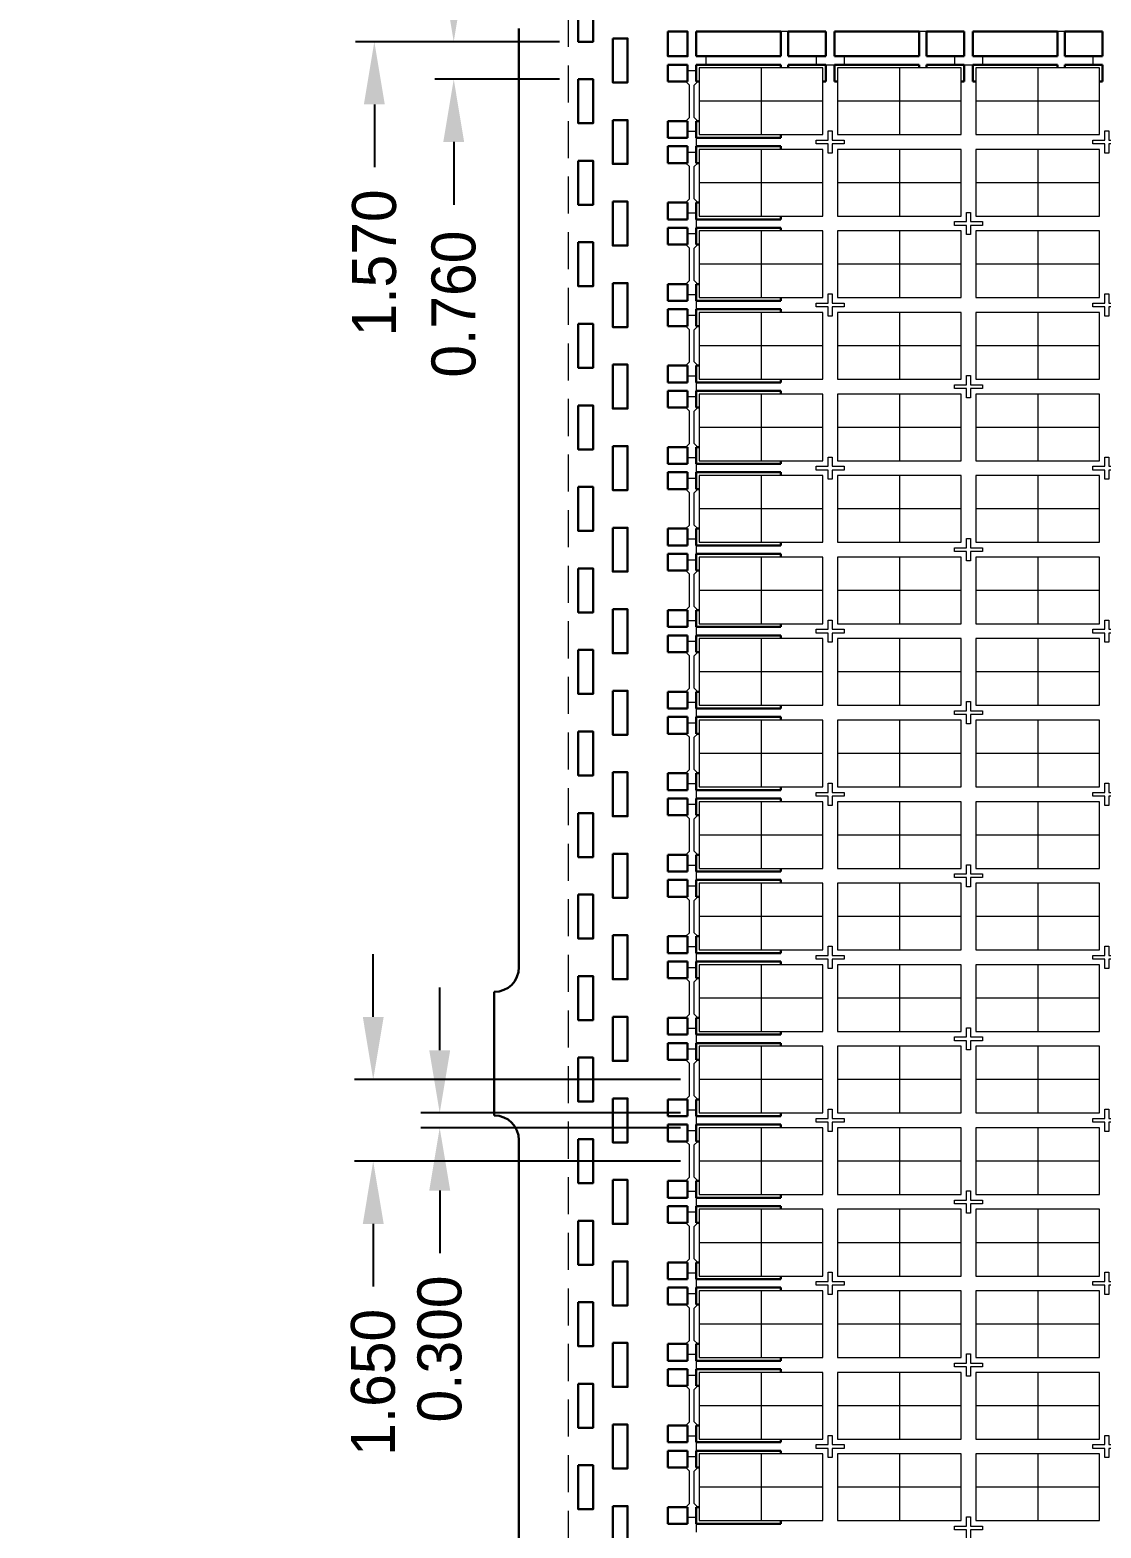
# Model space of a CAD drawing. Extents: x -109 to 32, y -47 to 43.
# Drawn here: x -108.62 to -86.94, y -3.39 to 26.92 of the extents above; entities that cross this region are included whole.
import ezdxf

# ---------------------------------------------------------------- set-up
doc = ezdxf.new("R2010")
doc.units = 0
doc.header["$LTSCALE"] = 3
doc.header["$MEASUREMENT"] = 0
for name, pattern in [('CENTER', [2, 1.25, -0.25, 0.25, -0.25]), ('HIDDEN', [0.375, 0.25, -0.125]), ('PHANTOM', [2.5, 1.25, -0.25, 0.25, -0.25, 0.25, -0.25])]:
    doc.linetypes.add(name, pattern=pattern)
for name, color, linetype, lineweight in [('CLIN', 1, 'CENTER', 15), ('DIM', 4, 'Continuous', 13), ('FULL METAL', 33, 'HIDDEN', 15), ('HIDN', 6, 'HIDDEN', 15), ('OBJ', 3, 'Continuous', 30), ('OBJ1', 7, 'Continuous', 30), ('OBJ3', 40, 'Continuous', 30), ('OBJ4', 7, 'Continuous', 30), ('PHANTOM', 5, 'PHANTOM', 15), ('SAW', 2, 'HIDDEN', 15), ('SAW2', 3, 'HIDDEN', 13)]:
    doc.layers.add(name, color=color, linetype=linetype, lineweight=lineweight)
doc.dimstyles.new('3DEC X 2', dxfattribs={"dimtxt": 0.889, "dimasz": 1.27, "dimexe": 0.381, "dimexo": 0.381, "dimgap": 0.381, "dimtad": 0, "dimdec": 3, "dimzin": 0, "dimdsep": 46, "dimtxsty": 'Standard', "dimcen": 0, "dimadec": 0, "dimazin": 0, "dimtfac": 1, "dimtdec": 3, "dimtofl": 0, "dimtmove": 0, "dimatfit": 3, "dimfxl": 1, "dimtolj": 1, "dimtzin": 0, "dimarcsym": 0})

# ---------------------------------------------------------------- blocks, each defined once
blk = doc.blocks.new('*U6')
at = {"layer": 'OBJ3'}
for p, q in [((-1.1425, 0.825), (-1.1425, 0.485)), ((-1.1425, 0.825), (-0.7425, 0.825)), ((-0.7425, 0.825), (-0.7425, 0.485)), ((-1.1425, 0.485), (-0.7425, 0.485)), ((-1.1425, -0.315), (-1.1425, -0.655)), ((-1.1425, -0.315), (-0.7425, -0.315)), ((-1.1425, -0.315), (-1.1425, -0.655)), ((-1.1425, -0.315), (-0.7425, -0.315)), ((-0.7425, -0.315), (-0.7425, -0.655)), ((-0.7425, -0.315), (-0.7425, -0.655)), ((-1.1425, -0.655), (-0.7425, -0.655)), ((-1.1425, -0.655), (-0.7425, -0.655))]:
    blk.add_line(p, q, dxfattribs=at)
at = {"layer": 'OBJ4'}
for p, q in [((-0.5725, 0.485), (-0.5725, 0.825)), ((-0.5725, 0.825), (1.1425, 0.825)), ((1.1425, 0.825), (1.1425, 0.76)), ((-0.5075, 0.485), (-0.5725, 0.485)), ((-0.5725, -0.655), (-0.5725, -0.315)), ((-0.5075, -0.315), (-0.5725, -0.315)), ((-0.5075, -0.315), (-0.5725, -0.315)), ((1.1425, -0.59), (1.1425, -0.655)), ((1.1425, -0.655), (-0.5725, -0.655))]:
    blk.add_line(p, q, dxfattribs=at)
at = {"layer": 'SAW'}
for points in [[(-0.7805, -0.315), (-0.7075, -0.242), (-0.7075, 0.412), (-0.7805, 0.485)], [(-0.5345, -0.315), (-0.6075, -0.242), (-0.6075, 0.412), (-0.5345, 0.485)]]:
    blk.add_lwpolyline(points, dxfattribs=at)
at = {"layer": 'SAW2'}
for p, q in [((-0.5725, 0.7), (-0.7425, 0.7)), ((-0.5725, -0.53), (-0.7425, -0.53)), ((-0.5725, -0.53), (-0.7425, -0.53)), ((-0.5725, -0.655), (-0.5725, -0.825))]:
    blk.add_line(p, q, dxfattribs=at)
blk = doc.blocks.new('*U7')
at = {"layer": 'DIM'}
for p in [(0, 59.4), (0, 57.75), (0, 56.1), (0, 54.45), (0, 52.8), (0, 51.15), (0, 49.5), (0, 47.85), (0, 46.2), (0, 44.55), (0, 42.9), (0, 41.25), (0, 39.6), (0, 37.95), (0, 36.3), (0, 34.65), (0, 33), (0, 31.35)]:
    blk.add_blockref('*U6', p, dxfattribs=at)
blk = doc.blocks.new('*U9')
at = {"layer": 'OBJ3'}
for p, q in [((-1.23, -0.005), (-1.23, -0.505)), ((-1.23, -0.005), (0.485, -0.005)), ((0.485, -0.005), (0.485, -0.505)), ((0.635, -0.005), (1.4, -0.005)), ((0.635, -0.005), (0.635, -0.505)), ((1.4, -0.005), (1.4, -0.505)), ((-1.23, -0.505), (0.485, -0.505)), ((0.635, -0.505), (1.4, -0.505))]:
    blk.add_line(p, q, dxfattribs=at)
at = {"layer": 'OBJ4'}
for p, q in [((-1.23, 0.165), (-1.23, 0.505)), ((-1.165, 0.505), (-1.23, 0.505)), ((1.335, 0.505), (1.4, 0.505)), ((1.4, 0.505), (1.4, 0.165)), ((-0.365, 0.165), (-1.23, 0.165)), ((0.485, 0.165), (-1.23, 0.165)), ((0.485, 0.23), (0.485, 0.165)), ((0.635, 0.23), (0.635, 0.165)), ((1.4, 0.165), (0.635, 0.165))]:
    blk.add_line(p, q, dxfattribs=at)
at = {"layer": 'SAW2'}
for p, q in [((-1.4, 0.165), (-1.23, 0.165)), ((-1.03, -0.005), (-1.03, 0.165)), ((1.2, -0.005), (1.2, 0.165)), ((0.635, -0.505), (0.485, -0.505))]:
    blk.add_line(p, q, dxfattribs=at)
blk = doc.blocks.new('*U8')
at = {"layer": 'DIM'}
for p in [(0, 0), (2.8, 0)]:
    blk.add_blockref('*U9', p, dxfattribs=at)
blk = doc.blocks.new('*U12')
at = {"layer": 'FULL METAL'}
blk.add_lwpolyline([(-0.038, 0.038), (-0.038, 0.225), (0.038, 0.225), (0.038, 0.038), (0.285, 0.038), (0.285, -0.038), (0.038, -0.038), (0.038, -0.225), (-0.038, -0.225), (-0.038, -0.038), (-0.285, -0.038), (-0.285, 0.038)], close=True, dxfattribs=at)
blk = doc.blocks.new('*U13')
at = {"layer": 'CLIN'}
for p in [(0, 59.4), (5.6, 59.4), (0, 56.1), (5.6, 56.1), (0, 52.8), (5.6, 52.8), (0, 49.5), (5.6, 49.5), (0, 46.2), (5.6, 46.2), (0, 42.9), (5.6, 42.9), (0, 39.6), (5.6, 39.6), (0, 36.3), (5.6, 36.3), (0, 33), (5.6, 33)]:
    blk.add_blockref('*U12', p, dxfattribs=at)
blk = doc.blocks.new('*U14')
at = {"layer": 'FULL METAL'}
blk.add_lwpolyline([(-0.038, 0.038), (-0.038, 0.225), (0.038, 0.225), (0.038, 0.038), (0.285, 0.038), (0.285, -0.038), (0.038, -0.038), (0.038, -0.225), (-0.038, -0.225), (-0.038, -0.038), (-0.285, -0.038), (-0.285, 0.038)], close=True, dxfattribs=at)
blk = doc.blocks.new('*U15')
at = {"layer": 'CLIN'}
for p in [(0, 56.1), (0, 52.8), (0, 49.5), (0, 46.2), (0, 42.9), (0, 39.6), (0, 36.3), (0, 33), (0, 29.7)]:
    blk.add_blockref('*U14', p, dxfattribs=at)
blk = doc.blocks.new('*D22')
at = {"layer": 'Defpoints', "color": 0, "transparency": 16777216}
for p in [(173.11, -87.494), (166.511, -89.144), (173.11, -89.144)]:
    blk.add_point(p, dxfattribs=at)
at = {"layer": 'DIM', "color": 0, "lineweight": -2, "transparency": 16777216}
for p, q in [((166.511, -86.224), (166.511, -84.954)), ((172.729, -87.494), (166.13, -87.494)), ((172.729, -89.144), (166.13, -89.144)), ((166.511, -90.414), (166.511, -91.684))]:
    blk.add_line(p, q, dxfattribs=at)
at = {"layer": 'DIM', "color": 0, "transparency": 16777216}
for points in [[(166.3, -86.224), (166.723, -86.224), (166.511, -87.494)], [(166.723, -90.414), (166.3, -90.414), (166.511, -89.144)]]:
    blk.add_solid(points, dxfattribs=at)
at = {"layer": 'DIM', "color": 0, "transparency": 16777216, "insert": (166.511, -93.621), "char_height": 0.889, "attachment_point": 5, "rotation": 90}
blk.add_mtext('\\A1;1.650', dxfattribs=at)
blk = doc.blocks.new('*D23')
at = {"layer": 'Defpoints', "color": 0, "transparency": 16777216}
for p in [(173.11, -88.169), (167.857, -88.469), (173.11, -88.469)]:
    blk.add_point(p, dxfattribs=at)
at = {"layer": 'DIM', "color": 0, "lineweight": -2, "transparency": 16777216}
for p, q in [((167.857, -86.899), (167.857, -85.629)), ((172.729, -88.169), (167.476, -88.169)), ((172.729, -88.469), (167.476, -88.469)), ((167.857, -89.739), (167.857, -91.009))]:
    blk.add_line(p, q, dxfattribs=at)
at = {"layer": 'DIM', "color": 0, "transparency": 16777216}
for points in [[(167.645, -86.899), (168.069, -86.899), (167.857, -88.169)], [(168.069, -89.739), (167.645, -89.739), (167.857, -88.469)]]:
    blk.add_solid(points, dxfattribs=at)
at = {"layer": 'DIM', "color": 0, "transparency": 16777216, "insert": (167.857, -92.946), "char_height": 0.889, "attachment_point": 5, "rotation": 90}
blk.add_mtext('\\A1;0.300', dxfattribs=at)
blk = doc.blocks.new('*D41')
at = {"layer": 'Defpoints', "color": 0, "transparency": 16777216}
for p in [(170.66, -64.919), (166.534, -66.489), (170.66, -66.489)]:
    blk.add_point(p, dxfattribs=at)
at = {"layer": 'DIM', "color": 0, "lineweight": -2, "transparency": 16777216}
for p, q in [((166.534, -63.649), (166.534, -62.379)), ((170.279, -64.919), (166.153, -64.919)), ((170.279, -66.489), (166.153, -66.489)), ((166.534, -67.759), (166.534, -69.029))]:
    blk.add_line(p, q, dxfattribs=at)
at = {"layer": 'DIM', "color": 0, "transparency": 16777216}
for points in [[(166.322, -63.649), (166.745, -63.649), (166.534, -64.919)], [(166.745, -67.759), (166.322, -67.759), (166.534, -66.489)]]:
    blk.add_solid(points, dxfattribs=at)
at = {"layer": 'DIM', "color": 0, "transparency": 16777216, "insert": (166.534, -70.966), "char_height": 0.889, "attachment_point": 5, "rotation": 90}
blk.add_mtext('\\A1;1.570', dxfattribs=at)
blk = doc.blocks.new('*D42')
at = {"layer": 'Defpoints', "color": 0, "transparency": 16777216}
for p in [(170.66, -66.489), (168.141, -67.249), (170.66, -67.249)]:
    blk.add_point(p, dxfattribs=at)
at = {"layer": 'DIM', "color": 0, "lineweight": -2, "transparency": 16777216}
for p, q in [((168.141, -65.219), (168.141, -63.949)), ((170.279, -66.489), (167.76, -66.489)), ((170.279, -67.249), (167.76, -67.249)), ((168.141, -68.519), (168.141, -69.789))]:
    blk.add_line(p, q, dxfattribs=at)
at = {"layer": 'DIM', "color": 0, "transparency": 16777216}
for points in [[(167.929, -65.219), (168.352, -65.219), (168.141, -66.489)], [(168.352, -68.519), (167.929, -68.519), (168.141, -67.249)]]:
    blk.add_solid(points, dxfattribs=at)
at = {"layer": 'DIM', "color": 0, "transparency": 16777216, "insert": (168.141, -71.8), "char_height": 0.889, "attachment_point": 5, "rotation": 90}
blk.add_mtext('\\A1;0.760', dxfattribs=at)

msp = doc.modelspace()

# ---------------------------------------------------------------- linework, layer by layer
at = {"layer": 'CLIN'}
for p, q in [((-93.8232, 26.1552), (-93.8232, 24.8052)), ((-93.8232, 26.1552), (-93.8232, 24.8052)), ((-91.0232, 26.1552), (-91.0232, 24.8052)), ((-91.0232, 26.1552), (-91.0232, 24.8052)), ((-88.2232, 26.1552), (-88.2232, 24.8052)), ((-88.2232, 26.1552), (-88.2232, 24.8052)), ((-92.5732, 25.4802), (-95.0732, 25.4802)), ((-92.5732, 25.4802), (-95.0732, 25.4802)), ((-89.7732, 25.4802), (-92.2732, 25.4802)), ((-89.7732, 25.4802), (-92.2732, 25.4802)), ((-86.9732, 25.4802), (-89.4732, 25.4802)), ((-86.9732, 25.4802), (-89.4732, 25.4802)), ((-93.8232, 24.5052), (-93.8232, 23.1552)), ((-93.8232, 24.5052), (-93.8232, 23.1552)), ((-91.0232, 24.5052), (-91.0232, 23.1552)), ((-91.0232, 24.5052), (-91.0232, 23.1552)), ((-88.2232, 24.5052), (-88.2232, 23.1552)), ((-88.2232, 24.5052), (-88.2232, 23.1552)), ((-92.5732, 23.8302), (-95.0732, 23.8302)), ((-92.5732, 23.8302), (-95.0732, 23.8302)), ((-89.7732, 23.8302), (-92.2732, 23.8302)), ((-89.7732, 23.8302), (-92.2732, 23.8302)), ((-86.9732, 23.8302), (-89.4732, 23.8302)), ((-86.9732, 23.8302), (-89.4732, 23.8302)), ((-93.8232, 22.8552), (-93.8232, 21.5052)), ((-93.8232, 22.8552), (-93.8232, 21.5052)), ((-91.0232, 22.8552), (-91.0232, 21.5052)), ((-91.0232, 22.8552), (-91.0232, 21.5052)), ((-88.2232, 22.8552), (-88.2232, 21.5052)), ((-88.2232, 22.8552), (-88.2232, 21.5052)), ((-92.5732, 22.1802), (-95.0732, 22.1802)), ((-92.5732, 22.1802), (-95.0732, 22.1802)), ((-89.7732, 22.1802), (-92.2732, 22.1802)), ((-89.7732, 22.1802), (-92.2732, 22.1802)), ((-86.9732, 22.1802), (-89.4732, 22.1802)), ((-86.9732, 22.1802), (-89.4732, 22.1802)), ((-93.8232, 21.2052), (-93.8232, 19.8552)), ((-93.8232, 21.2052), (-93.8232, 19.8552)), ((-91.0232, 21.2052), (-91.0232, 19.8552)), ((-91.0232, 21.2052), (-91.0232, 19.8552)), ((-88.2232, 21.2052), (-88.2232, 19.8552)), ((-88.2232, 21.2052), (-88.2232, 19.8552)), ((-92.5732, 20.5302), (-95.0732, 20.5302)), ((-92.5732, 20.5302), (-95.0732, 20.5302)), ((-89.7732, 20.5302), (-92.2732, 20.5302)), ((-89.7732, 20.5302), (-92.2732, 20.5302)), ((-86.9732, 20.5302), (-89.4732, 20.5302)), ((-86.9732, 20.5302), (-89.4732, 20.5302)), ((-93.8232, 19.5552), (-93.8232, 18.2052)), ((-93.8232, 19.5552), (-93.8232, 18.2052)), ((-91.0232, 19.5552), (-91.0232, 18.2052)), ((-91.0232, 19.5552), (-91.0232, 18.2052)), ((-88.2232, 19.5552), (-88.2232, 18.2052)), ((-88.2232, 19.5552), (-88.2232, 18.2052)), ((-92.5732, 18.8802), (-95.0732, 18.8802)), ((-92.5732, 18.8802), (-95.0732, 18.8802)), ((-89.7732, 18.8802), (-92.2732, 18.8802)), ((-89.7732, 18.8802), (-92.2732, 18.8802)), ((-86.9732, 18.8802), (-89.4732, 18.8802)), ((-86.9732, 18.8802), (-89.4732, 18.8802)), ((-93.8232, 17.9052), (-93.8232, 16.5552)), ((-93.8232, 17.9052), (-93.8232, 16.5552)), ((-91.0232, 17.9052), (-91.0232, 16.5552)), ((-91.0232, 17.9052), (-91.0232, 16.5552)), ((-88.2232, 17.9052), (-88.2232, 16.5552)), ((-88.2232, 17.9052), (-88.2232, 16.5552)), ((-92.5732, 17.2302), (-95.0732, 17.2302)), ((-92.5732, 17.2302), (-95.0732, 17.2302)), ((-89.7732, 17.2302), (-92.2732, 17.2302)), ((-89.7732, 17.2302), (-92.2732, 17.2302)), ((-86.9732, 17.2302), (-89.4732, 17.2302)), ((-86.9732, 17.2302), (-89.4732, 17.2302)), ((-93.8232, 16.2552), (-93.8232, 14.9052)), ((-93.8232, 16.2552), (-93.8232, 14.9052)), ((-91.0232, 16.2552), (-91.0232, 14.9052)), ((-91.0232, 16.2552), (-91.0232, 14.9052)), ((-88.2232, 16.2552), (-88.2232, 14.9052)), ((-88.2232, 16.2552), (-88.2232, 14.9052)), ((-92.5732, 15.5802), (-95.0732, 15.5802)), ((-92.5732, 15.5802), (-95.0732, 15.5802)), ((-89.7732, 15.5802), (-92.2732, 15.5802)), ((-89.7732, 15.5802), (-92.2732, 15.5802)), ((-86.9732, 15.5802), (-89.4732, 15.5802)), ((-86.9732, 15.5802), (-89.4732, 15.5802)), ((-93.8232, 14.6052), (-93.8232, 13.2552)), ((-93.8232, 14.6052), (-93.8232, 13.2552)), ((-91.0232, 14.6052), (-91.0232, 13.2552)), ((-91.0232, 14.6052), (-91.0232, 13.2552)), ((-88.2232, 14.6052), (-88.2232, 13.2552)), ((-88.2232, 14.6052), (-88.2232, 13.2552)), ((-92.5732, 13.9302), (-95.0732, 13.9302)), ((-92.5732, 13.9302), (-95.0732, 13.9302)), ((-89.7732, 13.9302), (-92.2732, 13.9302)), ((-89.7732, 13.9302), (-92.2732, 13.9302)), ((-86.9732, 13.9302), (-89.4732, 13.9302)), ((-86.9732, 13.9302), (-89.4732, 13.9302)), ((-93.8232, 12.9552), (-93.8232, 11.6052)), ((-93.8232, 12.9552), (-93.8232, 11.6052)), ((-91.0232, 12.9552), (-91.0232, 11.6052)), ((-91.0232, 12.9552), (-91.0232, 11.6052)), ((-88.2232, 12.9552), (-88.2232, 11.6052)), ((-88.2232, 12.9552), (-88.2232, 11.6052)), ((-92.5732, 12.2802), (-95.0732, 12.2802)), ((-92.5732, 12.2802), (-95.0732, 12.2802)), ((-89.7732, 12.2802), (-92.2732, 12.2802)), ((-89.7732, 12.2802), (-92.2732, 12.2802)), ((-86.9732, 12.2802), (-89.4732, 12.2802)), ((-86.9732, 12.2802), (-89.4732, 12.2802)), ((-93.8232, 11.3052), (-93.8232, 9.9552)), ((-93.8232, 11.3052), (-93.8232, 9.9552)), ((-91.0232, 11.3052), (-91.0232, 9.9552)), ((-91.0232, 11.3052), (-91.0232, 9.9552)), ((-88.2232, 11.3052), (-88.2232, 9.9552)), ((-88.2232, 11.3052), (-88.2232, 9.9552)), ((-92.5732, 10.6302), (-95.0732, 10.6302)), ((-92.5732, 10.6302), (-95.0732, 10.6302)), ((-89.7732, 10.6302), (-92.2732, 10.6302)), ((-89.7732, 10.6302), (-92.2732, 10.6302)), ((-86.9732, 10.6302), (-89.4732, 10.6302)), ((-86.9732, 10.6302), (-89.4732, 10.6302)), ((-93.8232, 9.6552), (-93.8232, 8.3052)), ((-93.8232, 9.6552), (-93.8232, 8.3052)), ((-91.0232, 9.6552), (-91.0232, 8.3052)), ((-91.0232, 9.6552), (-91.0232, 8.3052)), ((-88.2232, 9.6552), (-88.2232, 8.3052)), ((-88.2232, 9.6552), (-88.2232, 8.3052)), ((-92.5732, 8.9802), (-95.0732, 8.9802)), ((-92.5732, 8.9802), (-95.0732, 8.9802)), ((-89.7732, 8.9802), (-92.2732, 8.9802)), ((-89.7732, 8.9802), (-92.2732, 8.9802)), ((-86.9732, 8.9802), (-89.4732, 8.9802)), ((-86.9732, 8.9802), (-89.4732, 8.9802)), ((-93.8232, 8.0052), (-93.8232, 6.6552)), ((-93.8232, 8.0052), (-93.8232, 6.6552)), ((-91.0232, 8.0052), (-91.0232, 6.6552)), ((-91.0232, 8.0052), (-91.0232, 6.6552)), ((-88.2232, 8.0052), (-88.2232, 6.6552)), ((-88.2232, 8.0052), (-88.2232, 6.6552)), ((-92.5732, 7.3302), (-95.0732, 7.3302)), ((-92.5732, 7.3302), (-95.0732, 7.3302)), ((-89.7732, 7.3302), (-92.2732, 7.3302)), ((-89.7732, 7.3302), (-92.2732, 7.3302)), ((-86.9732, 7.3302), (-89.4732, 7.3302)), ((-86.9732, 7.3302), (-89.4732, 7.3302)), ((-93.8232, 6.3552), (-93.8232, 5.0052)), ((-93.8232, 6.3552), (-93.8232, 5.0052)), ((-91.0232, 6.3552), (-91.0232, 5.0052)), ((-91.0232, 6.3552), (-91.0232, 5.0052)), ((-88.2232, 6.3552), (-88.2232, 5.0052)), ((-88.2232, 6.3552), (-88.2232, 5.0052)), ((-92.5732, 5.6802), (-95.0732, 5.6802)), ((-92.5732, 5.6802), (-95.0732, 5.6802)), ((-89.7732, 5.6802), (-92.2732, 5.6802)), ((-89.7732, 5.6802), (-92.2732, 5.6802)), ((-86.9732, 5.6802), (-89.4732, 5.6802)), ((-86.9732, 5.6802), (-89.4732, 5.6802)), ((-93.8232, 4.7052), (-93.8232, 3.3552)), ((-93.8232, 4.7052), (-93.8232, 3.3552)), ((-91.0232, 4.7052), (-91.0232, 3.3552)), ((-91.0232, 4.7052), (-91.0232, 3.3552)), ((-88.2232, 4.7052), (-88.2232, 3.3552)), ((-88.2232, 4.7052), (-88.2232, 3.3552)), ((-92.5732, 4.0302), (-95.0732, 4.0302)), ((-92.5732, 4.0302), (-95.0732, 4.0302)), ((-89.7732, 4.0302), (-92.2732, 4.0302)), ((-89.7732, 4.0302), (-92.2732, 4.0302)), ((-86.9732, 4.0302), (-89.4732, 4.0302)), ((-86.9732, 4.0302), (-89.4732, 4.0302)), ((-93.8232, 3.0552), (-93.8232, 1.7052)), ((-93.8232, 3.0552), (-93.8232, 1.7052)), ((-91.0232, 3.0552), (-91.0232, 1.7052)), ((-91.0232, 3.0552), (-91.0232, 1.7052)), ((-88.2232, 3.0552), (-88.2232, 1.7052)), ((-88.2232, 3.0552), (-88.2232, 1.7052)), ((-92.5732, 2.3802), (-95.0732, 2.3802)), ((-92.5732, 2.3802), (-95.0732, 2.3802)), ((-89.7732, 2.3802), (-92.2732, 2.3802)), ((-89.7732, 2.3802), (-92.2732, 2.3802)), ((-86.9732, 2.3802), (-89.4732, 2.3802)), ((-86.9732, 2.3802), (-89.4732, 2.3802)), ((-93.8232, 1.4052), (-93.8232, 0.0552)), ((-93.8232, 1.4052), (-93.8232, 0.0552)), ((-91.0232, 1.4052), (-91.0232, 0.0552)), ((-91.0232, 1.4052), (-91.0232, 0.0552)), ((-88.2232, 1.4052), (-88.2232, 0.0552)), ((-88.2232, 1.4052), (-88.2232, 0.0552)), ((-92.5732, 0.7302), (-95.0732, 0.7302)), ((-92.5732, 0.7302), (-95.0732, 0.7302)), ((-89.7732, 0.7302), (-92.2732, 0.7302)), ((-89.7732, 0.7302), (-92.2732, 0.7302)), ((-86.9732, 0.7302), (-89.4732, 0.7302)), ((-86.9732, 0.7302), (-89.4732, 0.7302)), ((-93.8232, -0.2448), (-93.8232, -1.5948)), ((-93.8232, -0.2448), (-93.8232, -1.5948)), ((-91.0232, -0.2448), (-91.0232, -1.5948)), ((-91.0232, -0.2448), (-91.0232, -1.5948)), ((-88.2232, -0.2448), (-88.2232, -1.5948)), ((-88.2232, -0.2448), (-88.2232, -1.5948)), ((-92.5732, -0.9198), (-95.0732, -0.9198)), ((-92.5732, -0.9198), (-95.0732, -0.9198)), ((-89.7732, -0.9198), (-92.2732, -0.9198)), ((-89.7732, -0.9198), (-92.2732, -0.9198)), ((-86.9732, -0.9198), (-89.4732, -0.9198)), ((-86.9732, -0.9198), (-89.4732, -0.9198)), ((-93.8232, -1.8948), (-93.8232, -3.2448)), ((-93.8232, -1.8948), (-93.8232, -3.2448)), ((-91.0232, -1.8948), (-91.0232, -3.2448)), ((-91.0232, -1.8948), (-91.0232, -3.2448)), ((-88.2232, -1.8948), (-88.2232, -3.2448)), ((-88.2232, -1.8948), (-88.2232, -3.2448)), ((-92.5732, -2.5698), (-95.0732, -2.5698)), ((-92.5732, -2.5698), (-95.0732, -2.5698)), ((-89.7732, -2.5698), (-92.2732, -2.5698)), ((-89.7732, -2.5698), (-92.2732, -2.5698)), ((-86.9732, -2.5698), (-89.4732, -2.5698)), ((-86.9732, -2.5698), (-89.4732, -2.5698))]:
    msp.add_line(p, q, dxfattribs=at)
at = {"layer": 'HIDN'}
msp.add_lwpolyline([(19.2768, 28.4552), (-97.7232, 28.4552), (-97.7232, -38.5448), (19.2768, -38.5448)], close=True, dxfattribs=at)
at = {"layer": 'OBJ'}
for p, q in [((-98.7232, 7.9552), (-98.7232, 26.9552)), ((-99.2232, 4.9552), (-99.2232, 7.4552)), ((-99.2232, 7.4552), (-99.2232, 7.4552)), ((-99.2232, 4.9552), (-99.2232, 4.9552)), ((-98.7232, -14.5448), (-98.7232, 4.4552))]:
    msp.add_line(p, q, dxfattribs=at)
for centre, start, end in [((-99.2232, 7.9552), 270, 0), ((-99.2232, 4.4552), 0, 90)]:
    msp.add_arc(centre, 0.5, start, end, dxfattribs=at)
at = {"layer": 'OBJ1'}
for points in [[(-97.5232, 28.2552), (-96.5232, 28.2552), (-96.5232, 27.9552), (-97.2232, 27.9552), (-97.2232, 26.6852), (-97.5232, 26.6852)], [(-96.8232, 26.7502), (-96.5232, 26.7502), (-96.5232, 25.8602), (-96.8232, 25.8602)], [(-97.5232, 25.9252), (-97.5232, 25.0352), (-97.2232, 25.0352), (-97.2232, 25.9252)], [(-96.8232, 25.1002), (-96.5232, 25.1002), (-96.5232, 24.2102), (-96.8232, 24.2102)], [(-97.5232, 24.2752), (-97.5232, 23.3852), (-97.2232, 23.3852), (-97.2232, 24.2752)], [(-96.8232, 23.4502), (-96.5232, 23.4502), (-96.5232, 22.5602), (-96.8232, 22.5602)], [(-97.5232, 22.6252), (-97.5232, 21.7352), (-97.2232, 21.7352), (-97.2232, 22.6252)], [(-96.8232, 21.8002), (-96.5232, 21.8002), (-96.5232, 20.9102), (-96.8232, 20.9102)], [(-97.5232, 20.9752), (-97.5232, 20.0852), (-97.2232, 20.0852), (-97.2232, 20.9752)], [(-96.8232, 20.1502), (-96.5232, 20.1502), (-96.5232, 19.2602), (-96.8232, 19.2602)], [(-97.5232, 19.3252), (-97.5232, 18.4352), (-97.2232, 18.4352), (-97.2232, 19.3252)], [(-96.8232, 18.5002), (-96.5232, 18.5002), (-96.5232, 17.6102), (-96.8232, 17.6102)], [(-97.5232, 17.6752), (-97.5232, 16.7852), (-97.2232, 16.7852), (-97.2232, 17.6752)], [(-96.8232, 16.8502), (-96.5232, 16.8502), (-96.5232, 15.9602), (-96.8232, 15.9602)], [(-97.5232, 16.0252), (-97.5232, 15.1352), (-97.2232, 15.1352), (-97.2232, 16.0252)], [(-96.8232, 15.2002), (-96.5232, 15.2002), (-96.5232, 14.3102), (-96.8232, 14.3102)], [(-97.5232, 14.3752), (-97.5232, 13.4852), (-97.2232, 13.4852), (-97.2232, 14.3752)], [(-96.8232, 13.5502), (-96.5232, 13.5502), (-96.5232, 12.6602), (-96.8232, 12.6602)], [(-97.5232, 12.7252), (-97.5232, 11.8352), (-97.2232, 11.8352), (-97.2232, 12.7252)], [(-96.8232, 11.9002), (-96.5232, 11.9002), (-96.5232, 11.0102), (-96.8232, 11.0102)], [(-97.5232, 11.0752), (-97.5232, 10.1852), (-97.2232, 10.1852), (-97.2232, 11.0752)], [(-96.8232, 10.2502), (-96.5232, 10.2502), (-96.5232, 9.3602), (-96.8232, 9.3602)], [(-97.5232, 9.4252), (-97.5232, 8.5352), (-97.2232, 8.5352), (-97.2232, 9.4252)], [(-96.8232, 8.6002), (-96.5232, 8.6002), (-96.5232, 7.7102), (-96.8232, 7.7102)], [(-97.5232, 7.7752), (-97.5232, 6.8852), (-97.2232, 6.8852), (-97.2232, 7.7752)], [(-96.8232, 6.9502), (-96.5232, 6.9502), (-96.5232, 6.0602), (-96.8232, 6.0602)], [(-97.5232, 6.1252), (-97.5232, 5.2352), (-97.2232, 5.2352), (-97.2232, 6.1252)], [(-96.8232, 5.3002), (-96.5232, 5.3002), (-96.5232, 4.4102), (-96.8232, 4.4102)], [(-97.5232, 4.4752), (-97.5232, 3.5852), (-97.2232, 3.5852), (-97.2232, 4.4752)], [(-96.8232, 3.6502), (-96.5232, 3.6502), (-96.5232, 2.7602), (-96.8232, 2.7602)], [(-97.5232, 2.8252), (-97.5232, 1.9352), (-97.2232, 1.9352), (-97.2232, 2.8252)], [(-96.8232, 2.0002), (-96.5232, 2.0002), (-96.5232, 1.1102), (-96.8232, 1.1102)], [(-97.5232, 1.1752), (-97.5232, 0.2852), (-97.2232, 0.2852), (-97.2232, 1.1752)], [(-96.8232, 0.3502), (-96.5232, 0.3502), (-96.5232, -0.5398), (-96.8232, -0.5398)], [(-97.5232, -0.4748), (-97.5232, -1.3648), (-97.2232, -1.3648), (-97.2232, -0.4748)], [(-96.8232, -1.2998), (-96.5232, -1.2998), (-96.5232, -2.1898), (-96.8232, -2.1898)], [(-97.5232, -2.1248), (-97.5232, -3.0148), (-97.2232, -3.0148), (-97.2232, -2.1248)], [(-96.8232, -2.9498), (-96.5232, -2.9498), (-96.5232, -3.8398), (-96.8232, -3.8398)]]:
    msp.add_lwpolyline(points, close=True, dxfattribs=at)
at = {"layer": 'OBJ3'}
for p, q in [((-95.1382, 26.3902), (-95.1382, 26.8902)), ((-95.1382, 26.8902), (-93.4232, 26.8902)), ((-93.4232, 26.3902), (-93.4232, 26.8902)), ((-93.2732, 26.8902), (-92.5082, 26.8902)), ((-93.2732, 26.3902), (-93.2732, 26.8902)), ((-92.5082, 26.3902), (-92.5082, 26.8902)), ((-95.1382, 26.3902), (-93.4232, 26.3902)), ((-93.2732, 26.3902), (-92.5082, 26.3902))]:
    msp.add_line(p, q, dxfattribs=at)
msp.add_lwpolyline([(-95.7082, 26.8902), (-95.3082, 26.8902), (-95.3082, 26.3902), (-95.7082, 26.3902)], close=True, dxfattribs=at)
at = {"layer": 'OBJ4'}
for p, q in [((-93.4232, 26.2202), (-95.1382, 26.2202)), ((-95.1382, 26.2202), (-95.1382, 25.8802)), ((-93.4232, 26.1552), (-93.4232, 26.2202)), ((-92.5082, 26.2202), (-93.2732, 26.2202)), ((-93.2732, 26.1552), (-93.2732, 26.2202)), ((-92.5082, 25.8802), (-92.5082, 26.2202)), ((-95.0732, 25.8802), (-95.1382, 25.8802)), ((-92.5732, 25.8802), (-92.5082, 25.8802))]:
    msp.add_line(p, q, dxfattribs=at)
at = {"layer": 'PHANTOM'}
for points in [[(-92.5732, 26.1552), (-95.0732, 26.1552), (-95.0732, 24.8052), (-92.5732, 24.8052)], [(-92.5732, 26.1552), (-95.0732, 26.1552), (-95.0732, 24.8052), (-92.5732, 24.8052)], [(-89.7732, 26.1552), (-92.2732, 26.1552), (-92.2732, 24.8052), (-89.7732, 24.8052)], [(-89.7732, 26.1552), (-92.2732, 26.1552), (-92.2732, 24.8052), (-89.7732, 24.8052)], [(-86.9732, 26.1552), (-89.4732, 26.1552), (-89.4732, 24.8052), (-86.9732, 24.8052)], [(-86.9732, 26.1552), (-89.4732, 26.1552), (-89.4732, 24.8052), (-86.9732, 24.8052)], [(-92.5732, 24.5052), (-95.0732, 24.5052), (-95.0732, 23.1552), (-92.5732, 23.1552)], [(-92.5732, 24.5052), (-95.0732, 24.5052), (-95.0732, 23.1552), (-92.5732, 23.1552)], [(-89.7732, 24.5052), (-92.2732, 24.5052), (-92.2732, 23.1552), (-89.7732, 23.1552)], [(-89.7732, 24.5052), (-92.2732, 24.5052), (-92.2732, 23.1552), (-89.7732, 23.1552)], [(-86.9732, 24.5052), (-89.4732, 24.5052), (-89.4732, 23.1552), (-86.9732, 23.1552)], [(-86.9732, 24.5052), (-89.4732, 24.5052), (-89.4732, 23.1552), (-86.9732, 23.1552)], [(-92.5732, 22.8552), (-95.0732, 22.8552), (-95.0732, 21.5052), (-92.5732, 21.5052)], [(-92.5732, 22.8552), (-95.0732, 22.8552), (-95.0732, 21.5052), (-92.5732, 21.5052)], [(-89.7732, 22.8552), (-92.2732, 22.8552), (-92.2732, 21.5052), (-89.7732, 21.5052)], [(-89.7732, 22.8552), (-92.2732, 22.8552), (-92.2732, 21.5052), (-89.7732, 21.5052)], [(-86.9732, 22.8552), (-89.4732, 22.8552), (-89.4732, 21.5052), (-86.9732, 21.5052)], [(-86.9732, 22.8552), (-89.4732, 22.8552), (-89.4732, 21.5052), (-86.9732, 21.5052)], [(-92.5732, 21.2052), (-95.0732, 21.2052), (-95.0732, 19.8552), (-92.5732, 19.8552)], [(-92.5732, 21.2052), (-95.0732, 21.2052), (-95.0732, 19.8552), (-92.5732, 19.8552)], [(-89.7732, 21.2052), (-92.2732, 21.2052), (-92.2732, 19.8552), (-89.7732, 19.8552)], [(-89.7732, 21.2052), (-92.2732, 21.2052), (-92.2732, 19.8552), (-89.7732, 19.8552)], [(-86.9732, 21.2052), (-89.4732, 21.2052), (-89.4732, 19.8552), (-86.9732, 19.8552)], [(-86.9732, 21.2052), (-89.4732, 21.2052), (-89.4732, 19.8552), (-86.9732, 19.8552)], [(-92.5732, 19.5552), (-95.0732, 19.5552), (-95.0732, 18.2052), (-92.5732, 18.2052)], [(-92.5732, 19.5552), (-95.0732, 19.5552), (-95.0732, 18.2052), (-92.5732, 18.2052)], [(-89.7732, 19.5552), (-92.2732, 19.5552), (-92.2732, 18.2052), (-89.7732, 18.2052)], [(-89.7732, 19.5552), (-92.2732, 19.5552), (-92.2732, 18.2052), (-89.7732, 18.2052)], [(-86.9732, 19.5552), (-89.4732, 19.5552), (-89.4732, 18.2052), (-86.9732, 18.2052)], [(-86.9732, 19.5552), (-89.4732, 19.5552), (-89.4732, 18.2052), (-86.9732, 18.2052)], [(-92.5732, 17.9052), (-95.0732, 17.9052), (-95.0732, 16.5552), (-92.5732, 16.5552)], [(-92.5732, 17.9052), (-95.0732, 17.9052), (-95.0732, 16.5552), (-92.5732, 16.5552)], [(-89.7732, 17.9052), (-92.2732, 17.9052), (-92.2732, 16.5552), (-89.7732, 16.5552)], [(-89.7732, 17.9052), (-92.2732, 17.9052), (-92.2732, 16.5552), (-89.7732, 16.5552)], [(-86.9732, 17.9052), (-89.4732, 17.9052), (-89.4732, 16.5552), (-86.9732, 16.5552)], [(-86.9732, 17.9052), (-89.4732, 17.9052), (-89.4732, 16.5552), (-86.9732, 16.5552)], [(-92.5732, 16.2552), (-95.0732, 16.2552), (-95.0732, 14.9052), (-92.5732, 14.9052)], [(-92.5732, 16.2552), (-95.0732, 16.2552), (-95.0732, 14.9052), (-92.5732, 14.9052)], [(-89.7732, 16.2552), (-92.2732, 16.2552), (-92.2732, 14.9052), (-89.7732, 14.9052)], [(-89.7732, 16.2552), (-92.2732, 16.2552), (-92.2732, 14.9052), (-89.7732, 14.9052)], [(-86.9732, 16.2552), (-89.4732, 16.2552), (-89.4732, 14.9052), (-86.9732, 14.9052)], [(-86.9732, 16.2552), (-89.4732, 16.2552), (-89.4732, 14.9052), (-86.9732, 14.9052)], [(-92.5732, 14.6052), (-95.0732, 14.6052), (-95.0732, 13.2552), (-92.5732, 13.2552)], [(-92.5732, 14.6052), (-95.0732, 14.6052), (-95.0732, 13.2552), (-92.5732, 13.2552)], [(-89.7732, 14.6052), (-92.2732, 14.6052), (-92.2732, 13.2552), (-89.7732, 13.2552)], [(-89.7732, 14.6052), (-92.2732, 14.6052), (-92.2732, 13.2552), (-89.7732, 13.2552)], [(-86.9732, 14.6052), (-89.4732, 14.6052), (-89.4732, 13.2552), (-86.9732, 13.2552)], [(-86.9732, 14.6052), (-89.4732, 14.6052), (-89.4732, 13.2552), (-86.9732, 13.2552)], [(-92.5732, 12.9552), (-95.0732, 12.9552), (-95.0732, 11.6052), (-92.5732, 11.6052)], [(-92.5732, 12.9552), (-95.0732, 12.9552), (-95.0732, 11.6052), (-92.5732, 11.6052)], [(-89.7732, 12.9552), (-92.2732, 12.9552), (-92.2732, 11.6052), (-89.7732, 11.6052)], [(-89.7732, 12.9552), (-92.2732, 12.9552), (-92.2732, 11.6052), (-89.7732, 11.6052)], [(-86.9732, 12.9552), (-89.4732, 12.9552), (-89.4732, 11.6052), (-86.9732, 11.6052)], [(-86.9732, 12.9552), (-89.4732, 12.9552), (-89.4732, 11.6052), (-86.9732, 11.6052)], [(-92.5732, 11.3052), (-95.0732, 11.3052), (-95.0732, 9.9552), (-92.5732, 9.9552)], [(-92.5732, 11.3052), (-95.0732, 11.3052), (-95.0732, 9.9552), (-92.5732, 9.9552)], [(-89.7732, 11.3052), (-92.2732, 11.3052), (-92.2732, 9.9552), (-89.7732, 9.9552)], [(-89.7732, 11.3052), (-92.2732, 11.3052), (-92.2732, 9.9552), (-89.7732, 9.9552)], [(-86.9732, 11.3052), (-89.4732, 11.3052), (-89.4732, 9.9552), (-86.9732, 9.9552)], [(-86.9732, 11.3052), (-89.4732, 11.3052), (-89.4732, 9.9552), (-86.9732, 9.9552)], [(-92.5732, 9.6552), (-95.0732, 9.6552), (-95.0732, 8.3052), (-92.5732, 8.3052)], [(-92.5732, 9.6552), (-95.0732, 9.6552), (-95.0732, 8.3052), (-92.5732, 8.3052)], [(-89.7732, 9.6552), (-92.2732, 9.6552), (-92.2732, 8.3052), (-89.7732, 8.3052)], [(-89.7732, 9.6552), (-92.2732, 9.6552), (-92.2732, 8.3052), (-89.7732, 8.3052)], [(-86.9732, 9.6552), (-89.4732, 9.6552), (-89.4732, 8.3052), (-86.9732, 8.3052)], [(-86.9732, 9.6552), (-89.4732, 9.6552), (-89.4732, 8.3052), (-86.9732, 8.3052)], [(-92.5732, 8.0052), (-95.0732, 8.0052), (-95.0732, 6.6552), (-92.5732, 6.6552)], [(-92.5732, 8.0052), (-95.0732, 8.0052), (-95.0732, 6.6552), (-92.5732, 6.6552)], [(-89.7732, 8.0052), (-92.2732, 8.0052), (-92.2732, 6.6552), (-89.7732, 6.6552)], [(-89.7732, 8.0052), (-92.2732, 8.0052), (-92.2732, 6.6552), (-89.7732, 6.6552)], [(-86.9732, 8.0052), (-89.4732, 8.0052), (-89.4732, 6.6552), (-86.9732, 6.6552)], [(-86.9732, 8.0052), (-89.4732, 8.0052), (-89.4732, 6.6552), (-86.9732, 6.6552)], [(-92.5732, 6.3552), (-95.0732, 6.3552), (-95.0732, 5.0052), (-92.5732, 5.0052)], [(-92.5732, 6.3552), (-95.0732, 6.3552), (-95.0732, 5.0052), (-92.5732, 5.0052)], [(-89.7732, 6.3552), (-92.2732, 6.3552), (-92.2732, 5.0052), (-89.7732, 5.0052)], [(-89.7732, 6.3552), (-92.2732, 6.3552), (-92.2732, 5.0052), (-89.7732, 5.0052)], [(-86.9732, 6.3552), (-89.4732, 6.3552), (-89.4732, 5.0052), (-86.9732, 5.0052)], [(-86.9732, 6.3552), (-89.4732, 6.3552), (-89.4732, 5.0052), (-86.9732, 5.0052)], [(-92.5732, 4.7052), (-95.0732, 4.7052), (-95.0732, 3.3552), (-92.5732, 3.3552)], [(-92.5732, 4.7052), (-95.0732, 4.7052), (-95.0732, 3.3552), (-92.5732, 3.3552)], [(-89.7732, 4.7052), (-92.2732, 4.7052), (-92.2732, 3.3552), (-89.7732, 3.3552)], [(-89.7732, 4.7052), (-92.2732, 4.7052), (-92.2732, 3.3552), (-89.7732, 3.3552)], [(-86.9732, 4.7052), (-89.4732, 4.7052), (-89.4732, 3.3552), (-86.9732, 3.3552)], [(-86.9732, 4.7052), (-89.4732, 4.7052), (-89.4732, 3.3552), (-86.9732, 3.3552)], [(-92.5732, 3.0552), (-95.0732, 3.0552), (-95.0732, 1.7052), (-92.5732, 1.7052)], [(-92.5732, 3.0552), (-95.0732, 3.0552), (-95.0732, 1.7052), (-92.5732, 1.7052)], [(-89.7732, 3.0552), (-92.2732, 3.0552), (-92.2732, 1.7052), (-89.7732, 1.7052)], [(-89.7732, 3.0552), (-92.2732, 3.0552), (-92.2732, 1.7052), (-89.7732, 1.7052)], [(-86.9732, 3.0552), (-89.4732, 3.0552), (-89.4732, 1.7052), (-86.9732, 1.7052)], [(-86.9732, 3.0552), (-89.4732, 3.0552), (-89.4732, 1.7052), (-86.9732, 1.7052)], [(-92.5732, 1.4052), (-95.0732, 1.4052), (-95.0732, 0.0552), (-92.5732, 0.0552)], [(-92.5732, 1.4052), (-95.0732, 1.4052), (-95.0732, 0.0552), (-92.5732, 0.0552)], [(-89.7732, 1.4052), (-92.2732, 1.4052), (-92.2732, 0.0552), (-89.7732, 0.0552)], [(-89.7732, 1.4052), (-92.2732, 1.4052), (-92.2732, 0.0552), (-89.7732, 0.0552)], [(-86.9732, 1.4052), (-89.4732, 1.4052), (-89.4732, 0.0552), (-86.9732, 0.0552)], [(-86.9732, 1.4052), (-89.4732, 1.4052), (-89.4732, 0.0552), (-86.9732, 0.0552)], [(-92.5732, -0.2448), (-95.0732, -0.2448), (-95.0732, -1.5948), (-92.5732, -1.5948)], [(-92.5732, -0.2448), (-95.0732, -0.2448), (-95.0732, -1.5948), (-92.5732, -1.5948)], [(-89.7732, -0.2448), (-92.2732, -0.2448), (-92.2732, -1.5948), (-89.7732, -1.5948)], [(-89.7732, -0.2448), (-92.2732, -0.2448), (-92.2732, -1.5948), (-89.7732, -1.5948)], [(-86.9732, -0.2448), (-89.4732, -0.2448), (-89.4732, -1.5948), (-86.9732, -1.5948)], [(-86.9732, -0.2448), (-89.4732, -0.2448), (-89.4732, -1.5948), (-86.9732, -1.5948)], [(-92.5732, -1.8948), (-95.0732, -1.8948), (-95.0732, -3.2448), (-92.5732, -3.2448)], [(-92.5732, -1.8948), (-95.0732, -1.8948), (-95.0732, -3.2448), (-92.5732, -3.2448)], [(-89.7732, -1.8948), (-92.2732, -1.8948), (-92.2732, -3.2448), (-89.7732, -3.2448)], [(-89.7732, -1.8948), (-92.2732, -1.8948), (-92.2732, -3.2448), (-89.7732, -3.2448)], [(-86.9732, -1.8948), (-89.4732, -1.8948), (-89.4732, -3.2448), (-86.9732, -3.2448)], [(-86.9732, -1.8948), (-89.4732, -1.8948), (-89.4732, -3.2448), (-86.9732, -3.2448)]]:
    msp.add_lwpolyline(points, close=True, dxfattribs=at)
at = {"layer": 'SAW2'}
for p, q in [((-93.2732, 26.8902), (-93.4232, 26.8902)), ((-94.9382, 26.3902), (-94.9382, 26.2202)), ((-92.7082, 26.3902), (-92.7082, 26.2202))]:
    msp.add_line(p, q, dxfattribs=at)

# ---------------------------------------------------------------- block references
at = {"layer": 'CLIN'}
for name, p in [('*U13', (-92.4232, -34.7448)), ('*U15', (-89.6232, -33.0948))]:
    msp.add_blockref(name, p, dxfattribs=at)
at = {"layer": 'DIM', "xscale": -1, "rotation": 180}
msp.add_blockref('*U8', (-91.1082, 26.3852), dxfattribs=at)
at = {"layer": 'DIM'}
msp.add_blockref('*U7', (-94.5657, -34.0048), dxfattribs=at)

# ---------------------------------------------------------------- dimensions: what is measured, and where the dimension line sits
for base, p1, p2, picture, middle in [((-101.6494, 26.6852), (-97.5232, 28.2552), (-97.5232, 26.6852), '*D41', (-101.6494, 22.2085)), ((-100.0426, 25.9252), (-97.5232, 26.6852), (-97.5232, 25.9252), '*D42', (-100.0426, 21.3744)), ((-101.6718, 4.0302), (-95.0732, 5.6802), (-95.0732, 4.0302), '*D22', (-101.6718, -0.4465)), ((-100.3262, 4.7052), (-95.0732, 5.0052), (-95.0732, 4.7052), '*D23', (-100.3262, 0.2285))]:
    dim = msp.add_linear_dim(base=base, p1=p1, p2=p2, angle=90, dimstyle='3DEC X 2', dxfattribs=at)
    dim.commit()
    dim.dimension.update_dxf_attribs({"geometry": picture, "text_midpoint": middle, "insert": (-268.1832, 93.1746)})

# ---------------------------------------------------------------- leaders
at = {"layer": 'DIM', "annotation_type": 0, "has_hookline": 1, "hookline_direction": 1, "text_width": 32.004}
msp.add_leader([(-84.0138, 25.2849), (-78.5278, 42.4867), (-76.2347, 42.4867)], dimstyle='3DEC X 2', override={"dimgap": 0.381, "dimtad": 0}, dxfattribs=at)

doc.saveas('drawing.dxf')
